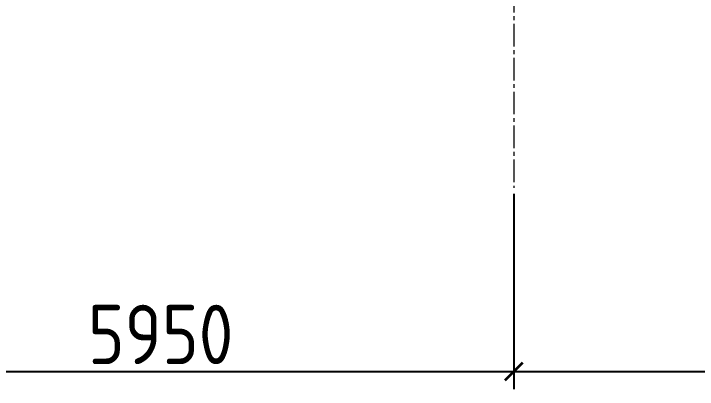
# Model space of a CAD drawing. Header units: millimetres. Extents: x 163705 to 1616509, y 81827 to 302547.
# Drawn here: x 565742 to 571499, y 139363 to 142527 of the extents above; entities that cross this region are included whole.
import ezdxf

# ---------------------------------------------------------------- set-up
doc = ezdxf.new("R2010")
doc.units = ezdxf.units.MM
doc.header["$LTSCALE"] = 10
doc.linetypes.add('CENTER2', pattern=[28.575, 19.05, -3.175, 3.175, -3.175])
doc.layers.add('1-中心线', color=1, linetype='CENTER2', lineweight=0)
doc.layers.add('1-标注', color=3, linetype='Continuous', lineweight=0)
doc.styles.add('HZ', font='gbenor.shx', dxfattribs={"bigfont": 'gbcbig.shx'})
doc.dimstyles.new('100$0', dxfattribs={"dimscale": 100, "dimtxt": 5, "dimasz": 1.5, "dimexe": 1.5, "dimexo": 0.5, "dimtad": 1, "dimdec": 0, "dimdsep": 46, "dimtxsty": 'HZ', "dimblk": 'ARCHTICK', "dimcen": 2.5, "dimdle": 1, "dimclrd": 256, "dimclre": 256, "dimadec": 0, "dimazin": 0, "dimtfac": 1, "dimtdec": 0, "dimtmove": 0, "dimatfit": 3, "dimfxl": 0, "dimarcsym": 0})

# ---------------------------------------------------------------- blocks, each defined once
blk = doc.blocks.new('_ArchTick')
at = {"const_width": 0.15}
blk.add_lwpolyline([(-0.5, -0.5), (0.5, 0.5)], dxfattribs=at)
blk = doc.blocks.new('*D183')
at = {"layer": '1-标注', "lineweight": -2, "transparency": 16777216}
for p, q in [((564004.6, 141009.5), (564004.6, 139362.8)), ((569954.6, 141009.5), (569954.6, 139362.8)), ((563904.6, 139512.8), (570054.6, 139512.8))]:
    blk.add_line(p, q, dxfattribs=at)
at = {"layer": 'Defpoints', "transparency": 16777216}
for p in [(564004.6, 141059.5), (569954.6, 141059.5), (569954.6, 139512.8)]:
    blk.add_point(p, dxfattribs=at)
at = {"layer": '1-标注', "lineweight": -2, "transparency": 16777216, "xscale": 150, "yscale": 150, "zscale": 150, "rotation": 180}
blk.add_blockref('_ArchTick', (564004.6, 139512.8), dxfattribs=at)
at = {"layer": '1-标注', "lineweight": -2, "transparency": 16777216, "xscale": 150, "yscale": 150, "zscale": 150}
blk.add_blockref('_ArchTick', (569954.6, 139512.8), dxfattribs=at)
at = {"layer": '1-标注', "transparency": 16777216, "insert": (566979.6, 139825.3), "char_height": 500, "attachment_point": 5, "style": 'HZ'}
blk.add_mtext('5950', dxfattribs=at)
blk = doc.blocks.new('*D184')
at = {"layer": '1-标注', "lineweight": -2, "transparency": 16777216}
for p, q in [((569954.6, 141009.5), (569954.6, 139362.8)), ((576804.6, 141009.5), (576804.6, 139362.8)), ((569854.6, 139512.8), (576904.6, 139512.8))]:
    blk.add_line(p, q, dxfattribs=at)
at = {"layer": 'Defpoints', "transparency": 16777216}
for p in [(569954.6, 141059.5), (576804.6, 141059.5), (576804.6, 139512.8)]:
    blk.add_point(p, dxfattribs=at)
at = {"layer": '1-标注', "lineweight": -2, "transparency": 16777216, "xscale": 150, "yscale": 150, "zscale": 150, "rotation": 180}
blk.add_blockref('_ArchTick', (569954.6, 139512.8), dxfattribs=at)
at = {"layer": '1-标注', "lineweight": -2, "transparency": 16777216, "xscale": 150, "yscale": 150, "zscale": 150}
blk.add_blockref('_ArchTick', (576804.6, 139512.8), dxfattribs=at)
at = {"layer": '1-标注', "transparency": 16777216, "insert": (573379.6, 139825.3), "char_height": 500, "attachment_point": 5, "style": 'HZ'}
blk.add_mtext('6850', dxfattribs=at)

msp = doc.modelspace()

# ---------------------------------------------------------------- linework, layer by layer
at = {"layer": '1-中心线'}
msp.add_line((569954.592, 161586.876), (569954.592, 141059.499), dxfattribs=at)

# ---------------------------------------------------------------- dimensions: what is measured, and where the dimension line sits
at = {"layer": '1-标注'}
for base, p1, p2, picture, middle in [((569954.592, 139512.793), (564004.592, 141059.499), (569954.592, 141059.499), '*D183', (566979.592, 139825.293)), ((576804.592, 139512.793), (569954.592, 141059.499), (576804.592, 141059.499), '*D184', (573379.592, 139825.293))]:
    dim = msp.add_linear_dim(base=base, p1=p1, p2=p2, dimstyle='100$0', override={"dimtol": 0, "dimlim": 0, "dimtdec": 8, "dimtix": 1}, dxfattribs=at)
    dim.commit()
    dim.dimension.update_dxf_attribs({"geometry": picture, "text_midpoint": middle})

doc.saveas('drawing.dxf')
